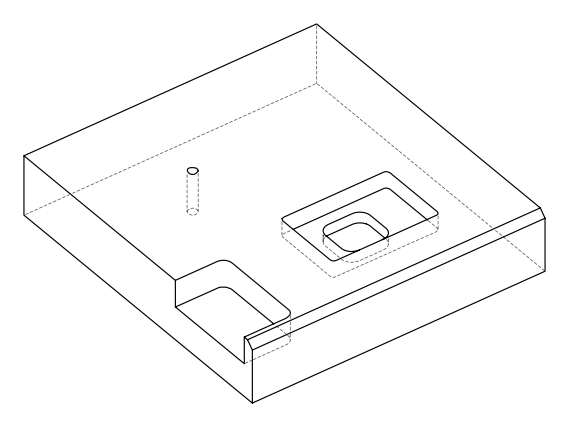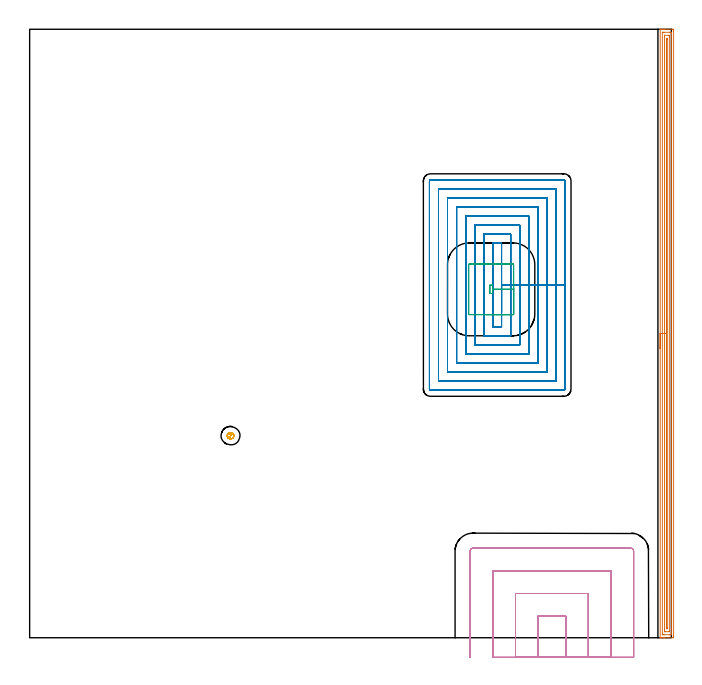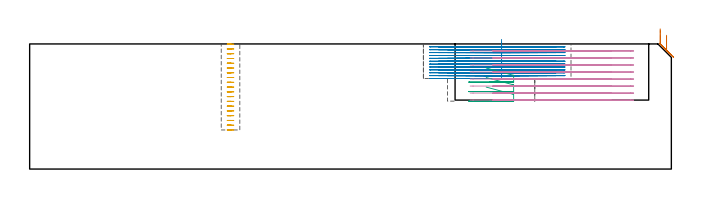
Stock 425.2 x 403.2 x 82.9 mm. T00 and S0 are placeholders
(PLAN: 5 operations, 4 tool changes, 90.9 min)
(1 AREA_MILL | FG_CHAMFER_SURFACE | UGT0205_001 | 13.07 min | 15969 mm3)
(2 MILL_RECTANGULAR_POCKET | POCKET_RECTANGULAR_STRAIGHT | NXT0201_009 | Follow Part, ap 2, ae 75% | 57.73 min | 329776 mm3)
(3 MILL_RECTANGULAR_POCKET_1 | POCKET_RECTANGULAR_STRAIGHT_1 | UGT0201_006 | Follow Part, ap 7, ae 75% | 1.55 min | 50644 mm3)
(4 MILL_SLOT | SLOT_PARTIAL_RECTANGULAR | UGT0201_094 | Follow Part, ap 5, ae 75% | 16.91 min | 328558 mm3)
(5 MILL_BLIND_HOLE_FROM_SOLID_MATERIAL | STEP1POCKET | NXT0201_009 | Spiral | 1.65 min | 6700 mm3)
(TOOL UGT0205_001 | Chamfer Mill 20 x 3 x 45 deg. | D20 FL50 Z2)
(TOOL NXT0201_009 | ENDMILL 8mm [2P460-0800-NA 1630] | D8 FL26 Z6)
(TOOL UGT0201_006 | End Mill 28 mm | D28 FL25 Z2)
(TOOL UGT0201_094 | End mill 20 mm | D20 FL38 Z4)
(OP 1 AREA_MILL)
G17 G21 G94 G90
T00 M6
G54
G17 G0 G90 X417.8 Y191.6 S1061 M3
G43 Z92.9 H0
G94 G1 Y191.638 Z92.028 F250.
Y191.752 Z91.164
Y191.941 Z90.312
Y192.203 Z89.48
Y192.537 Z88.674
Y192.94 Z87.9
Y193.408 Z87.164
Y193.94 Z86.472
Y194.529 Z85.829
Y195.172 Z85.24
Y195.864 Z84.708
Y196.6 Z84.24
Y197.374 Z83.837
Y198.18 Z83.503
Y199.012 Z83.241
Y199.863 Z83.052
Y200.728 Z82.938
Y201.6 Z82.9
Y403.03
X417.803 Y403.191 Z82.888
X417.812 Y403.193 Z82.879
X418.162 Y403.2 Z82.537
X418.486 Z82.213
X419.159 Z81.536
X420.378 Z80.318
X420.925 Z79.769
X425.951 Z74.746
X426.224 Y403.197 Z74.473
X426.692 Y403.191 Z74.006
X426.695 Y403.059 Z74.003
X426.699 Y402.583 Z74.001
X426.7 Y402.102 Z74.
Y1.029
X426.699 Y0.617 Z74.001
X426.695 Y0.141 Z74.003
X426.692 Y0.009 Z74.006
X426.224 Y0. Z74.473
X420.925 Z79.769
X420.378 Z80.318
X420.042 Z80.654
X419.495 Z81.201
X419.159 Z81.536
X418.486 Z82.213
X418.162 Z82.537
X417.812 Y0.007 Z82.879
X417.803 Y0.009 Z82.888
X417.8 Y0.17 Z82.9
Y201.6
X419.214 Z81.486
X419.215 Y401.006 Z81.485
X419.216 Y401.111 Z81.484
X419.219 Y401.162 Z81.481
X419.22 Y401.181 Z81.48
X419.246 Y401.19 Z81.454
X419.646 Y401.198 Z81.054
X420.042 Y401.199 Z80.658
X420.527 Y401.2 Z80.173
X424.059 Z76.641
X424.458 Y401.199 Z76.242
X424.945 Y401.197 Z75.755
X425.173 Y401.19 Z75.527
X425.279 Y401.181 Z75.421
X425.285 Y400.854 Z75.415
Y400.797
Y2.194
X425.284 Y2.089 Z75.416
X425.281 Y2.038 Z75.419
X425.28 Y2.019 Z75.42
X425.254 Y2.01 Z75.446
X424.854 Y2.002 Z75.846
X424.458 Y2.001 Z76.242
X423.973 Y2. Z76.727
X420.441 Z80.259
X420.042 Y2.001 Z80.658
X419.555 Y2.003 Z81.145
X419.327 Y2.01 Z81.373
X419.221 Y2.019 Z81.479
X419.215 Y2.346 Z81.485
Y2.403
X419.214 Y201.6 Z81.486
X420.628 Z80.072
X420.629 Y398.417 Z80.071
X420.631 Y399.01 Z80.069
X420.633 Y399.159 Z80.067
X420.635 Y399.188 Z80.065
X420.675 Y399.193 Z80.025
X420.739 Y399.199 Z79.961
X423.388 Y399.2 Z77.312
X423.575 Y399.196 Z77.125
X423.762 Y399.19 Z76.938
X423.865 Y399.181 Z76.835
X423.868 Y399.11 Z76.832
X423.87 Y399.01 Z76.83
X423.871 Y398.71 Z76.829
Y398.117
Y4.783
X423.869 Y4.19 Z76.831
X423.867 Y4.041 Z76.833
X423.865 Y4.012 Z76.835
X423.824 Y4.006 Z76.876
X423.761 Y4.001 Z76.939
X421.112 Y4. Z79.588
X420.925 Y4.004 Z79.775
X420.738 Y4.01 Z79.962
X420.635 Y4.019 Z80.065
X420.632 Y4.09 Z80.068
X420.63 Y4.19 Z80.07
X420.629 Y4.49 Z80.071
X420.628 Y5.083 Z80.072
Y201.6
X422.043 Z78.657
Y396.567
X422.046 Y396.984 Z78.654
X422.05 Y397.187 Z78.65
X422.25 Y397.19 Z78.45
X422.45 Y397.187 Z78.25
X422.454 Y396.987 Z78.246
X422.457 Y396.568 Z78.243
Y6.45
X422.455 Y6.216 Z78.245
X422.45 Y6.013 Z78.25
X422.25 Y6.01 Z78.45
X422.05 Y6.013 Z78.65
X422.046 Y6.213 Z78.654
X422.043 Y6.632 Z78.657
Y201.6
Y202.472 Z78.695
Y203.336 Z78.809
Y204.188 Z78.998
Y205.02 Z79.26
Y205.826 Z79.594
Y206.6 Z79.997
Y207.336 Z80.466
Y208.028 Z80.997
Y208.671 Z81.586
Y209.26 Z82.229
Y209.792 Z82.922
Y210.26 Z83.657
Y210.663 Z84.431
Y210.997 Z85.237
Y211.259 Z86.069
Y211.448 Z86.921
Y211.562 Z87.786
Y211.6 Z88.657
G0 Z92.9
M5
M2
(OP 2 MILL_RECTANGULAR_POCKET)
G17 G21 G94 G90
T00 M6
G54
G17 G0 G90 X312.7 Y215.382 S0 M3
G43 Z92.9 H1
Z85.9
G94 G1 Y233.7 Z80.992 F250.
Y261.4 F500.
X306.9
Y206.
X312.7
Y233.7
X318.7
Y267.4
X300.9
Y200.
X318.7
Y233.7
X324.7
Y273.4
X294.9
Y194.
X324.7
Y233.7
X330.7
Y279.4
X288.9
Y188.
X330.7
Y233.7
X336.7
Y285.4
X282.9
Y182.
X336.7
Y233.7
X342.7
Y291.4
X276.9
Y176.
X342.7
Y233.7
X348.7
Y297.4
X270.9
Y170.
X348.7
Y233.7
X354.7
Y302.7
G3 X354. Y303.4 R0.7
G1 X265.6
G3 X264.9 Y302.7 R0.7
G1 Y164.7
G3 X265.6 Y164. R0.7
G1 X354.
G3 X354.7 Y164.7 R0.7
G1 Y233.7
Y234.7
G0 X312.7 Y215.382 Z83.992
G1 Y233.7 Z79.083 F250.
Y261.4 F500.
X306.9
Y206.
X312.7
Y233.7
X318.7
Y267.4
X300.9
Y200.
X318.7
Y233.7
X324.7
Y273.4
X294.9
Y194.
X324.7
Y233.7
X330.7
Y279.4
X288.9
Y188.
X330.7
Y233.7
X336.7
Y285.4
X282.9
Y182.
X336.7
Y233.7
X342.7
Y291.4
X276.9
Y176.
X342.7
Y233.7
X348.7
Y297.4
X270.9
Y170.
X348.7
Y233.7
X354.7
Y302.7
G3 X354. Y303.4 R0.7
G1 X265.6
G3 X264.9 Y302.7 R0.7
G1 Y164.7
G3 X265.6 Y164. R0.7
G1 X354.
G3 X354.7 Y164.7 R0.7
G1 Y233.7
Y234.7
G0 X312.7 Y215.382 Z82.083
G1 Y233.7 Z77.175 F250.
Y261.4 F500.
X306.9
Y206.
X312.7
Y233.7
X318.7
Y267.4
X300.9
Y200.
X318.7
Y233.7
X324.7
Y273.4
X294.9
Y194.
X324.7
Y233.7
X330.7
Y279.4
X288.9
Y188.
X330.7
Y233.7
X336.7
Y285.4
X282.9
Y182.
X336.7
Y233.7
X342.7
Y291.4
X276.9
Y176.
X342.7
Y233.7
X348.7
Y297.4
X270.9
Y170.
X348.7
Y233.7
X354.7
Y302.7
G3 X354. Y303.4 R0.7
G1 X265.6
G3 X264.9 Y302.7 R0.7
G1 Y164.7
G3 X265.6 Y164. R0.7
G1 X354.
G3 X354.7 Y164.7 R0.7
G1 Y233.7
Y234.7
G0 X312.7 Y215.382 Z80.175
G1 Y233.7 Z75.267 F250.
Y261.4 F500.
X306.9
Y206.
X312.7
Y233.7
X318.7
Y267.4
X300.9
Y200.
X318.7
Y233.7
X324.7
Y273.4
X294.9
Y194.
X324.7
Y233.7
X330.7
Y279.4
X288.9
Y188.
X330.7
Y233.7
X336.7
Y285.4
X282.9
Y182.
X336.7
Y233.7
X342.7
Y291.4
X276.9
Y176.
X342.7
Y233.7
X348.7
Y297.4
X270.9
Y170.
X348.7
Y233.7
X354.7
Y302.7
G3 X354. Y303.4 R0.7
G1 X265.6
G3 X264.9 Y302.7 R0.7
G1 Y164.7
G3 X265.6 Y164. R0.7
G1 X354.
G3 X354.7 Y164.7 R0.7
G1 Y233.7
Y234.7
G0 X312.7 Y215.382 Z78.267
G1 Y233.7 Z73.358 F250.
Y261.4 F500.
X306.9
Y206.
X312.7
Y233.7
X318.7
Y267.4
X300.9
Y200.
X318.7
Y233.7
X324.7
Y273.4
X294.9
Y194.
X324.7
Y233.7
X330.7
Y279.4
X288.9
Y188.
X330.7
Y233.7
X336.7
Y285.4
X282.9
Y182.
X336.7
Y233.7
X342.7
Y291.4
X276.9
Y176.
X342.7
Y233.7
X348.7
Y297.4
X270.9
Y170.
X348.7
Y233.7
X354.7
Y302.7
G3 X354. Y303.4 R0.7
G1 X265.6
G3 X264.9 Y302.7 R0.7
G1 Y164.7
G3 X265.6 Y164. R0.7
G1 X354.
G3 X354.7 Y164.7 R0.7
G1 Y233.7
Y234.7
G0 X312.7 Y215.382 Z76.358
G1 Y233.7 Z71.45 F250.
Y261.4 F500.
X306.9
Y206.
X312.7
Y233.7
X318.7
Y267.4
X300.9
Y200.
X318.7
Y233.7
X324.7
Y273.4
X294.9
Y194.
X324.7
Y233.7
X330.7
Y279.4
X288.9
Y188.
X330.7
Y233.7
X336.7
Y285.4
X282.9
Y182.
X336.7
Y233.7
X342.7
Y291.4
X276.9
Y176.
X342.7
Y233.7
X348.7
Y297.4
X270.9
Y170.
X348.7
Y233.7
X354.7
Y302.7
G3 X354. Y303.4 R0.7
G1 X265.6
G3 X264.9 Y302.7 R0.7
G1 Y164.7
G3 X265.6 Y164. R0.7
G1 X354.
G3 X354.7 Y164.7 R0.7
G1 Y233.7
Y234.7
G0 X312.7 Y215.382 Z74.45
G1 Y233.7 Z69.542 F250.
Y261.4 F500.
X306.9
Y206.
X312.7
Y233.7
X318.7
Y267.4
X300.9
Y200.
X318.7
Y233.7
X324.7
Y273.4
X294.9
Y194.
X324.7
Y233.7
X330.7
Y279.4
X288.9
Y188.
X330.7
Y233.7
X336.7
Y285.4
X282.9
Y182.
X336.7
Y233.7
X342.7
Y291.4
X276.9
Y176.
X342.7
Y233.7
X348.7
Y297.4
X270.9
Y170.
X348.7
Y233.7
X354.7
Y302.7
G3 X354. Y303.4 R0.7
G1 X265.6
G3 X264.9 Y302.7 R0.7
G1 Y164.7
G3 X265.6 Y164. R0.7
G1 X354.
G3 X354.7 Y164.7 R0.7
G1 Y233.7
Y234.7
G0 X312.7 Y215.382 Z72.542
G1 Y233.7 Z67.633 F250.
Y261.4 F500.
X306.9
Y206.
X312.7
Y233.7
X318.7
Y267.4
X300.9
Y200.
X318.7
Y233.7
X324.7
Y273.4
X294.9
Y194.
X324.7
Y233.7
X330.7
Y279.4
X288.9
Y188.
X330.7
Y233.7
X336.7
Y285.4
X282.9
Y182.
X336.7
Y233.7
X342.7
Y291.4
X276.9
Y176.
X342.7
Y233.7
X348.7
Y297.4
X270.9
Y170.
X348.7
Y233.7
X354.7
Y302.7
G3 X354. Y303.4 R0.7
G1 X265.6
G3 X264.9 Y302.7 R0.7
G1 Y164.7
G3 X265.6 Y164. R0.7
G1 X354.
G3 X354.7 Y164.7 R0.7
G1 Y233.7
Y234.7
G0 X312.7 Y215.382 Z70.633
G1 Y233.7 Z65.725 F250.
Y261.4 F500.
X306.9
Y206.
X312.7
Y233.7
X318.7
Y267.4
X300.9
Y200.
X318.7
Y233.7
X324.7
Y273.4
X294.9
Y194.
X324.7
Y233.7
X330.7
Y279.4
X288.9
Y188.
X330.7
Y233.7
X336.7
Y285.4
X282.9
Y182.
X336.7
Y233.7
X342.7
Y291.4
X276.9
Y176.
X342.7
Y233.7
X348.7
Y297.4
X270.9
Y170.
X348.7
Y233.7
X354.7
Y302.7
G3 X354. Y303.4 R0.7
G1 X265.6
G3 X264.9 Y302.7 R0.7
G1 Y164.7
G3 X265.6 Y164. R0.7
G1 X354.
G3 X354.7 Y164.7 R0.7
G1 Y233.7
Y234.7
G0 X312.7 Y215.382 Z68.725
G1 Y233.7 Z63.817 F250.
Y261.4 F500.
X306.9
Y206.
X312.7
Y233.7
X318.7
Y267.4
X300.9
Y200.
X318.7
Y233.7
X324.7
Y273.4
X294.9
Y194.
X324.7
Y233.7
X330.7
Y279.4
X288.9
Y188.
X330.7
Y233.7
X336.7
Y285.4
X282.9
Y182.
X336.7
Y233.7
X342.7
Y291.4
X276.9
Y176.
X342.7
Y233.7
X348.7
Y297.4
X270.9
Y170.
X348.7
Y233.7
X354.7
Y302.7
G3 X354. Y303.4 R0.7
G1 X265.6
G3 X264.9 Y302.7 R0.7
G1 Y164.7
G3 X265.6 Y164. R0.7
G1 X354.
G3 X354.7 Y164.7 R0.7
G1 Y233.7
Y234.7
G0 X312.7 Y215.382 Z66.817
G1 Y233.7 Z61.908 F250.
Y261.4 F500.
X306.9
Y206.
X312.7
Y233.7
X318.7
Y267.4
X300.9
Y200.
X318.7
Y233.7
X324.7
Y273.4
X294.9
Y194.
X324.7
Y233.7
X330.7
Y279.4
X288.9
Y188.
X330.7
Y233.7
X336.7
Y285.4
X282.9
Y182.
X336.7
Y233.7
X342.7
Y291.4
X276.9
Y176.
X342.7
Y233.7
X348.7
Y297.4
X270.9
Y170.
X348.7
Y233.7
X354.7
Y302.7
G3 X354. Y303.4 R0.7
G1 X265.6
G3 X264.9 Y302.7 R0.7
G1 Y164.7
G3 X265.6 Y164. R0.7
G1 X354.
G3 X354.7 Y164.7 R0.7
G1 Y233.7
Y234.7
G0 X312.7 Y215.382 Z64.908
G1 Y233.7 Z60. F250.
Y261.4 F500.
X306.9
Y206.
X312.7
Y233.7
X318.7
Y267.4
X300.9
Y200.
X318.7
Y233.7
X324.7
Y273.4
X294.9
Y194.
X324.7
Y233.7
X330.7
Y279.4
X288.9
Y188.
X330.7
Y233.7
X336.7
Y285.4
X282.9
Y182.
X336.7
Y233.7
X342.7
Y291.4
X276.9
Y176.
X342.7
Y233.7
X348.7
Y297.4
X270.9
Y170.
X348.7
Y233.7
X354.7
Y302.7
G3 X354. Y303.4 R0.7
G1 X265.6
G3 X264.9 Y302.7 R0.7
G1 Y164.7
G3 X265.6 Y164. R0.7
G1 X354.
G3 X354.7 Y164.7 R0.7
G1 Y233.7
Y234.7
G0 Z92.9
M5
M2
(OP 3 MILL_RECTANGULAR_POCKET_1)
G17 G21 G94 G90
T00 M6
G54
G17 G0 G90 X302.512 Y214.1 S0 M3
G43 Z92.9 H0
Z66.95
G94 G1 X320.363 Z62.167 F250.
X320.521 Y214.16 Z62.121
X320.64 Y214.279 Z62.076
X320.7 Y214.437 Z62.031
Y230.85 Z57.633
X306.7
Y233.6 F500.
X304.9
Y228.1
X306.7
Y230.85
X320.7
Y247.2
G3 X320.3 Y247.6 R0.4
G1 X291.3
G3 X290.9 Y247.2 R0.4
G1 Y214.5
G3 X291.3 Y214.1 R0.4
G1 X320.3
G3 X320.7 Y214.5 R0.4
G1 Y230.85
Y231.85
G0 X302.512 Y214.1 Z60.633
G1 X320.363 Z55.85 F250.
X320.521 Y214.16 Z55.805
X320.64 Y214.279 Z55.76
X320.7 Y214.437 Z55.715
Y230.85 Z51.317
X306.7
Y233.6 F500.
X304.9
Y228.1
X306.7
Y230.85
X320.7
Y247.2
G3 X320.3 Y247.6 R0.4
G1 X291.3
G3 X290.9 Y247.2 R0.4
G1 Y214.5
G3 X291.3 Y214.1 R0.4
G1 X320.3
G3 X320.7 Y214.5 R0.4
G1 Y230.85
Y231.85
G0 X302.512 Y214.1 Z54.317
G1 X320.363 Z49.533 F250.
X320.521 Y214.16 Z49.488
X320.64 Y214.279 Z49.443
X320.7 Y214.437 Z49.398
Y230.85 Z45.
X306.7
Y233.6 F500.
X304.9
Y228.1
X306.7
Y230.85
X320.7
Y247.2
G3 X320.3 Y247.6 R0.4
G1 X291.3
G3 X290.9 Y247.2 R0.4
G1 Y214.5
G3 X291.3 Y214.1 R0.4
G1 X320.3
G3 X320.7 Y214.5 R0.4
G1 Y230.85
Y231.85
G0 Z92.9
M5
M2
(OP 4 MILL_SLOT)
G17 G21 G94 G90
T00 M6
G54
G17 G0 G90 X355.2 Y-13. S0 M3
G43 Z92.9 H0
Z78.25
G94 G1 Y-10. F250.
Y14.3 F500.
X336.9
Y-10.
Y-13. F250.
X370.2
Y-10.
Y29.3 F500.
X321.9
Y-10.
Y-13. F250.
X385.2
Y-10.
Y44.3 F500.
X306.9
Y-10.
Y-13. F250.
X400.2
Y-10.
Y57.4 F500.
G3 X398.3 Y59.3 R1.9
G1 X293.8
G3 X291.9 Y57.4 R1.9
G1 Y-10.
Y-13. F250.
G0 X355.2 Z73.6
G1 Y-10.
Y14.3 F500.
X336.9
Y-10.
Y-13. F250.
X370.2
Y-10.
Y29.3 F500.
X321.9
Y-10.
Y-13. F250.
X385.2
Y-10.
Y44.3 F500.
X306.9
Y-10.
Y-13. F250.
X400.2
Y-10.
Y57.4 F500.
G3 X398.3 Y59.3 R1.9
G1 X293.8
G3 X291.9 Y57.4 R1.9
G1 Y-10.
Y-13. F250.
G0 X355.2 Z68.95
G1 Y-10.
Y14.3 F500.
X336.9
Y-10.
Y-13. F250.
X370.2
Y-10.
Y29.3 F500.
X321.9
Y-10.
Y-13. F250.
X385.2
Y-10.
Y44.3 F500.
X306.9
Y-10.
Y-13. F250.
X400.2
Y-10.
Y57.4 F500.
G3 X398.3 Y59.3 R1.9
G1 X293.8
G3 X291.9 Y57.4 R1.9
G1 Y-10.
Y-13. F250.
G0 X355.2 Z64.3
G1 Y-10.
Y14.3 F500.
X336.9
Y-10.
Y-13. F250.
X370.2
Y-10.
Y29.3 F500.
X321.9
Y-10.
Y-13. F250.
X385.2
Y-10.
Y44.3 F500.
X306.9
Y-10.
Y-13. F250.
X400.2
Y-10.
Y57.4 F500.
G3 X398.3 Y59.3 R1.9
G1 X293.8
G3 X291.9 Y57.4 R1.9
G1 Y-10.
Y-13. F250.
G0 X355.2 Z59.65
G1 Y-10.
Y14.3 F500.
X336.9
Y-10.
Y-13. F250.
X370.2
Y-10.
Y29.3 F500.
X321.9
Y-10.
Y-13. F250.
X385.2
Y-10.
Y44.3 F500.
X306.9
Y-10.
Y-13. F250.
X400.2
Y-10.
Y57.4 F500.
G3 X398.3 Y59.3 R1.9
G1 X293.8
G3 X291.9 Y57.4 R1.9
G1 Y-10.
Y-13. F250.
G0 X355.2 Z55.
G1 Y-10.
Y14.3 F500.
X336.9
Y-10.
Y-13. F250.
X370.2
Y-10.
Y29.3 F500.
X321.9
Y-10.
Y-13. F250.
X385.2
Y-10.
Y44.3 F500.
X306.9
Y-10.
Y-13. F250.
X400.2
Y-10.
Y57.4 F500.
G3 X398.3 Y59.3 R1.9
G1 X293.8
G3 X291.9 Y57.4 R1.9
G1 Y-10.
Y-13. F250.
G0 X355.2 Z50.35
G1 Y-10.
Y14.3 F500.
X336.9
Y-10.
Y-13. F250.
X370.2
Y-10.
Y29.3 F500.
X321.9
Y-10.
Y-13. F250.
X385.2
Y-10.
Y44.3 F500.
X306.9
Y-10.
Y-13. F250.
X400.2
Y-10.
Y57.4 F500.
G3 X398.3 Y59.3 R1.9
G1 X293.8
G3 X291.9 Y57.4 R1.9
G1 Y-10.
Y-13. F250.
G0 X355.2 Z45.7
G1 Y-10.
Y14.3 F500.
X336.9
Y-10.
Y-13. F250.
X370.2
Y-10.
Y29.3 F500.
X321.9
Y-10.
Y-13. F250.
X385.2
Y-10.
Y44.3 F500.
X306.9
Y-10.
Y-13. F250.
X400.2
Y-10.
Y57.4 F500.
G3 X398.3 Y59.3 R1.9
G1 X293.8
G3 X291.9 Y57.4 R1.9
G1 Y-10.
Y-13. F250.
G0 Z92.9
M5
M2
(OP 5 MILL_BLIND_HOLE_FROM_SOLID_MATERIAL)
G17 G21 G94 G90
T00 M6
G54
G17 G0 G90 X133.1 Y133.9 S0 M3
G43 Z92.9 H1
Z82.742
G94 G3 X133.461 Y134.307 R0.364 F250.
X132.974 Y134.968 R0.829
X131.482 Y134.775 R1.45
X131.009 Y133.398 R1.357
X133.602 Y131.809 R2.15
X131.009 Y133.398 R-2.15
X132.306 Y132.604 R1.075
X133.1 Y133.9 R1.075
G0 Z79.584
G3 X133.461 Y134.307 R0.364
X132.974 Y134.968 R0.829
X131.482 Y134.775 R1.45
X131.009 Y133.398 R1.357
X133.602 Y131.809 R2.15
X131.009 Y133.398 R-2.15
X132.306 Y132.604 R1.075
X133.1 Y133.9 R1.075
G0 Z76.426
G3 X133.461 Y134.307 R0.364
X132.974 Y134.968 R0.829
X131.482 Y134.775 R1.45
X131.009 Y133.398 R1.357
X133.602 Y131.809 R2.15
X131.009 Y133.398 R-2.15
X132.306 Y132.604 R1.075
X133.1 Y133.9 R1.075
G0 Z73.268
G3 X133.461 Y134.307 R0.364
X132.974 Y134.968 R0.829
X131.482 Y134.775 R1.45
X131.009 Y133.398 R1.357
X133.602 Y131.809 R2.15
X131.009 Y133.398 R-2.15
X132.306 Y132.604 R1.075
X133.1 Y133.9 R1.075
G0 Z70.111
G3 X133.461 Y134.307 R0.364
X132.974 Y134.968 R0.829
X131.482 Y134.775 R1.45
X131.009 Y133.398 R1.357
X133.602 Y131.809 R2.15
X131.009 Y133.398 R-2.15
X132.306 Y132.604 R1.075
X133.1 Y133.9 R1.075
G0 Z66.953
G3 X133.461 Y134.307 R0.364
X132.974 Y134.968 R0.829
X131.482 Y134.775 R1.45
X131.009 Y133.398 R1.357
X133.602 Y131.809 R2.15
X131.009 Y133.398 R-2.15
X132.306 Y132.604 R1.075
X133.1 Y133.9 R1.075
G0 Z63.795
G3 X133.461 Y134.307 R0.364
X132.974 Y134.968 R0.829
X131.482 Y134.775 R1.45
X131.009 Y133.398 R1.357
X133.602 Y131.809 R2.15
X131.009 Y133.398 R-2.15
X132.306 Y132.604 R1.075
X133.1 Y133.9 R1.075
G0 Z60.637
G3 X133.461 Y134.307 R0.364
X132.974 Y134.968 R0.829
X131.482 Y134.775 R1.45
X131.009 Y133.398 R1.357
X133.602 Y131.809 R2.15
X131.009 Y133.398 R-2.15
X132.306 Y132.604 R1.075
X133.1 Y133.9 R1.075
G0 Z57.479
G3 X133.461 Y134.307 R0.364
X132.974 Y134.968 R0.829
X131.482 Y134.775 R1.45
X131.009 Y133.398 R1.357
X133.602 Y131.809 R2.15
X131.009 Y133.398 R-2.15
X132.306 Y132.604 R1.075
X133.1 Y133.9 R1.075
G0 Z54.321
G3 X133.461 Y134.307 R0.364
X132.974 Y134.968 R0.829
X131.482 Y134.775 R1.45
X131.009 Y133.398 R1.357
X133.602 Y131.809 R2.15
X131.009 Y133.398 R-2.15
X132.306 Y132.604 R1.075
X133.1 Y133.9 R1.075
G0 Z51.163
G3 X133.461 Y134.307 R0.364
X132.974 Y134.968 R0.829
X131.482 Y134.775 R1.45
X131.009 Y133.398 R1.357
X133.602 Y131.809 R2.15
X131.009 Y133.398 R-2.15
X132.306 Y132.604 R1.075
X133.1 Y133.9 R1.075
G0 Z48.005
G3 X133.461 Y134.307 R0.364
X132.974 Y134.968 R0.829
X131.482 Y134.775 R1.45
X131.009 Y133.398 R1.357
X133.602 Y131.809 R2.15
X131.009 Y133.398 R-2.15
X132.306 Y132.604 R1.075
X133.1 Y133.9 R1.075
G0 Z44.847
G3 X133.461 Y134.307 R0.364
X132.974 Y134.968 R0.829
X131.482 Y134.775 R1.45
X131.009 Y133.398 R1.357
X133.602 Y131.809 R2.15
X131.009 Y133.398 R-2.15
X132.306 Y132.604 R1.075
X133.1 Y133.9 R1.075
G0 Z41.689
G3 X133.461 Y134.307 R0.364
X132.974 Y134.968 R0.829
X131.482 Y134.775 R1.45
X131.009 Y133.398 R1.357
X133.602 Y131.809 R2.15
X131.009 Y133.398 R-2.15
X132.306 Y132.604 R1.075
X133.1 Y133.9 R1.075
G0 Z38.532
G3 X133.461 Y134.307 R0.364
X132.974 Y134.968 R0.829
X131.482 Y134.775 R1.45
X131.009 Y133.398 R1.357
X133.602 Y131.809 R2.15
X131.009 Y133.398 R-2.15
X132.306 Y132.604 R1.075
X133.1 Y133.9 R1.075
G0 Z35.374
G3 X133.461 Y134.307 R0.364
X132.974 Y134.968 R0.829
X131.482 Y134.775 R1.45
X131.009 Y133.398 R1.357
X133.602 Y131.809 R2.15
X131.009 Y133.398 R-2.15
X132.306 Y132.604 R1.075
X133.1 Y133.9 R1.075
G0 Z32.216
G3 X133.461 Y134.307 R0.364
X132.974 Y134.968 R0.829
X131.482 Y134.775 R1.45
X131.009 Y133.398 R1.357
X133.602 Y131.809 R2.15
X131.009 Y133.398 R-2.15
X132.306 Y132.604 R1.075
X133.1 Y133.9 R1.075
G0 Z29.058
G3 X133.461 Y134.307 R0.364
X132.974 Y134.968 R0.829
X131.482 Y134.775 R1.45
X131.009 Y133.398 R1.357
X133.602 Y131.809 R2.15
X131.009 Y133.398 R-2.15
X132.306 Y132.604 R1.075
X133.1 Y133.9 R1.075
G0 Z25.9
G3 X133.461 Y134.307 R0.364
X132.974 Y134.968 R0.829
X131.482 Y134.775 R1.45
X131.009 Y133.398 R1.357
X133.602 Y131.809 R2.15
X131.009 Y133.398 R-2.15
X132.306 Y132.604 R1.075
X133.1 Y133.9 R1.075
G0 Z92.9
M5
M2
